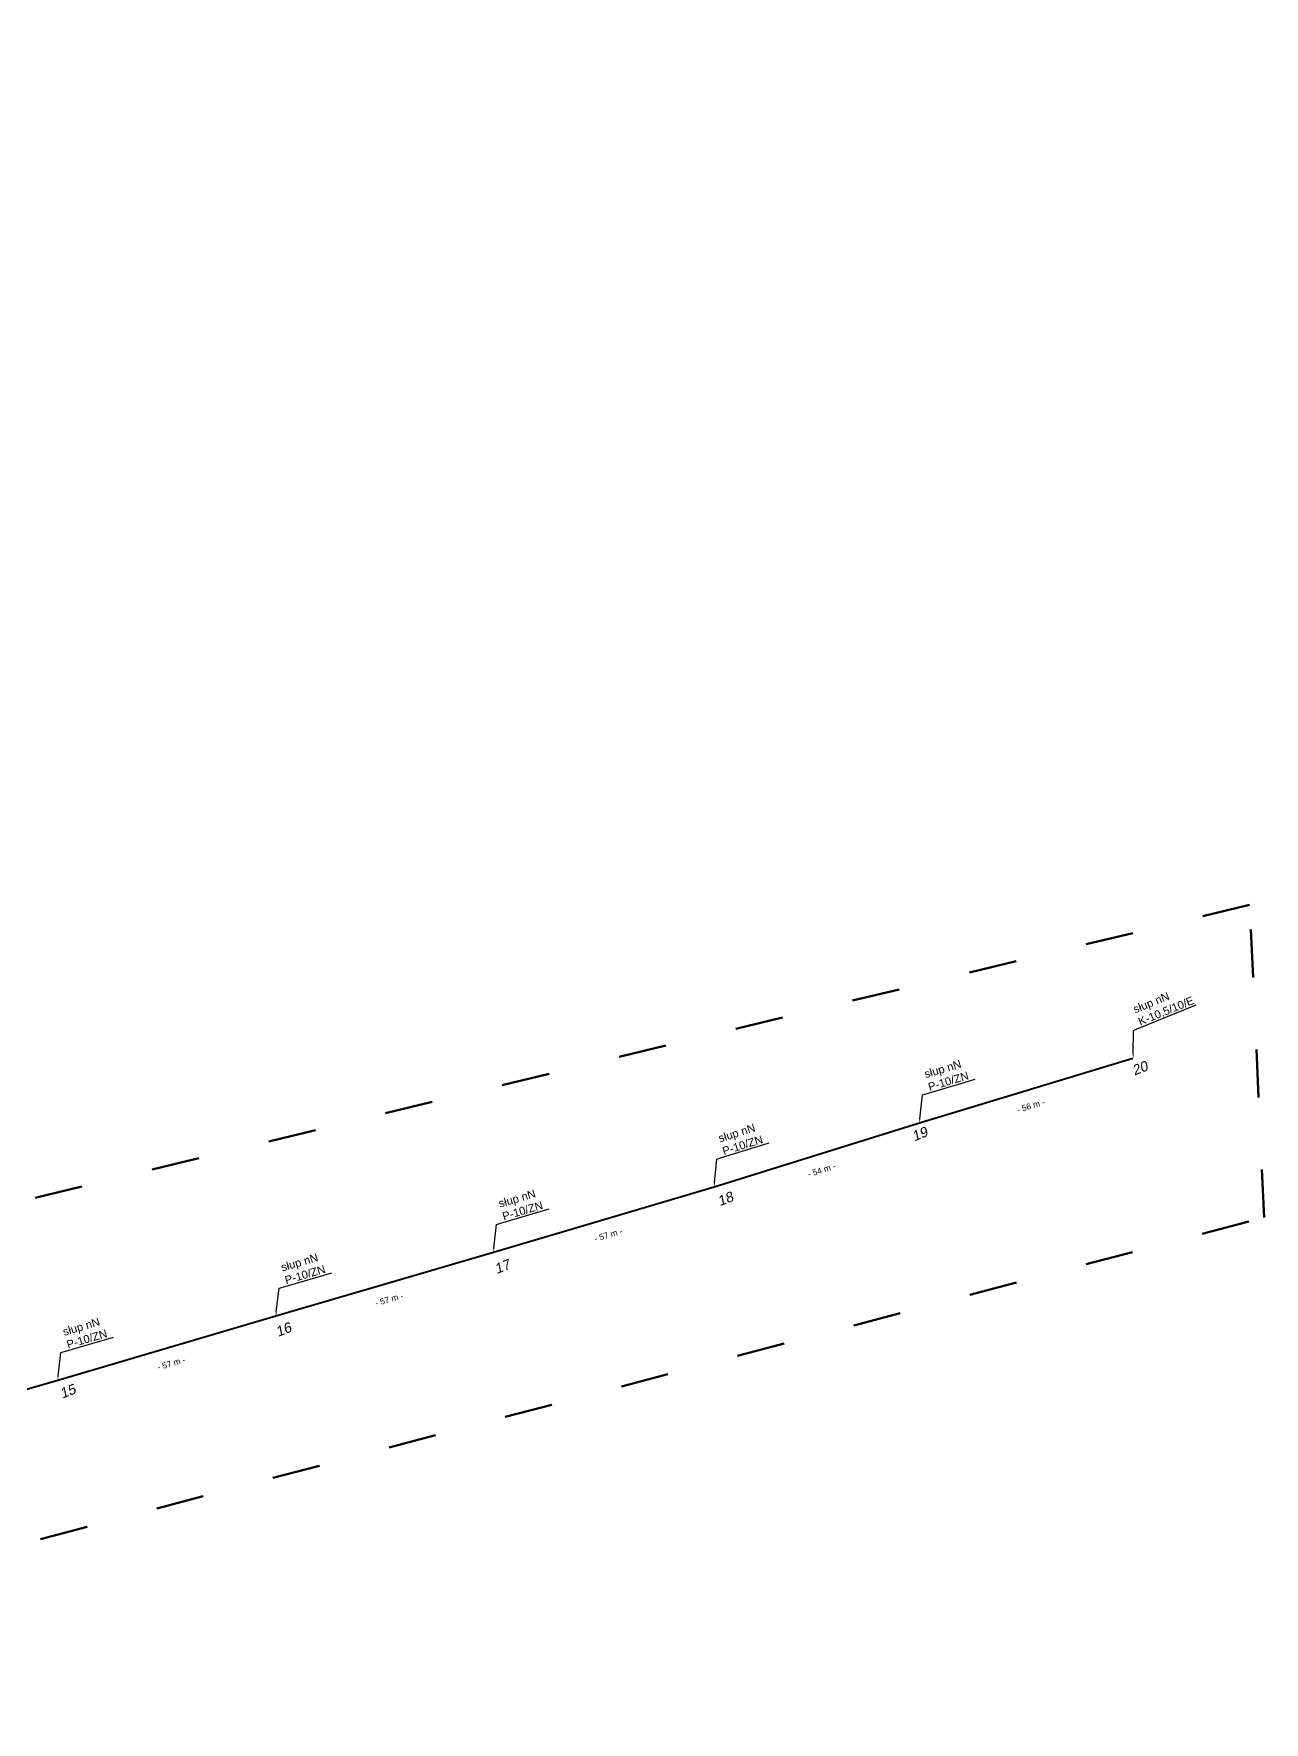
# Model space of a CAD drawing. Header units: metres. Extents: x 7540933 to 7542866, y 5787373 to 5789259.
# Drawn here: x 7542386 to 7542693.3, y 5788837 to 5789258.9 of the extents above; entities that cross this region are included whole.
import ezdxf
from ezdxf import colors
from ezdxf.entities.mleader import LeaderData, LeaderLine
from ezdxf.math import Vec2, Vec3

# ---------------------------------------------------------------- set-up
doc = ezdxf.new("R2010")
doc.units = ezdxf.units.M
doc.header["$MEASUREMENT"] = 0
doc.linetypes.add('ACAD_ISO03W100', pattern=[30, 12, -18])
for name, color, linetype, lineweight in [('!TELE', 30, 'Continuous', 40), ('!trafo', 6, 'ACAD_ISO03W100', 50), ('_numery slupow etap 4 cz. 2', 7, 'Continuous', 40)]:
    doc.layers.add(name, color=color, linetype=linetype, lineweight=lineweight)
doc.layers.add('!wymiary', color=7, linetype='Continuous')
doc.layers.add('_MM opisy', color=7, linetype='Continuous')
doc.styles.get("Standard").update_dxf_attribs({"font": 'arial.ttf'})
doc.dimstyles.new('opis linie', dxfattribs={"dimtxt": 1.5, "dimasz": 0.18, "dimexe": 0.18, "dimexo": 0.0625, "dimgap": 2.5, "dimtad": 4, "dimdec": 0, "dimzin": 0, "dimdsep": 46, "dimtxsty": 'Standard', "dimcen": 0.09, "dimse1": 1, "dimse2": 1, "dimsd1": 1, "dimsd2": 1, "dimclrt": 256, "dimadec": 0, "dimazin": 0, "dimtfac": 1, "dimtdec": 0, "dimtofl": 0, "dimtmove": 0, "dimatfit": 3, "dimfxl": 1, "dimtfill": 1, "dimtolj": 1, "dimtzin": 0, "dimarcsym": 0})

# ---------------------------------------------------------------- blocks, each defined once
blk = doc.blocks.new('*D234')
at = {"layer": '!wymiary', "insert": (7542366.15, 5788910.8), "char_height": 1.5, "attachment_point": 5, "rotation": 16.1228, "bg_fill": 3, "box_fill_scale": 1.25, "bg_fill_color": 257, "bg_fill_transparency": 0}
blk.add_mtext('\\A1;- 56 m -', dxfattribs=at)
blk = doc.blocks.new('*D235')
at = {"layer": '!wymiary', "insert": (7542420.36, 5788926.64), "char_height": 1.5, "attachment_point": 5, "rotation": 16.4476, "bg_fill": 3, "box_fill_scale": 1.25, "bg_fill_color": 257, "bg_fill_transparency": 0}
blk.add_mtext('\\A1;- 57 m -', dxfattribs=at)
blk = doc.blocks.new('*D236')
at = {"layer": '!wymiary', "insert": (7542474.78, 5788942.65), "char_height": 1.5, "attachment_point": 5, "rotation": 16.3514, "bg_fill": 3, "box_fill_scale": 1.25, "bg_fill_color": 257, "bg_fill_transparency": 0}
blk.add_mtext('\\A1;- 57 m -', dxfattribs=at)
blk = doc.blocks.new('*D237')
at = {"layer": '!wymiary', "insert": (7542529.51, 5788958.77), "char_height": 1.5, "attachment_point": 5, "rotation": 16.458, "bg_fill": 3, "box_fill_scale": 1.25, "bg_fill_color": 257, "bg_fill_transparency": 0}
blk.add_mtext('\\A1;- 57 m -', dxfattribs=at)
blk = doc.blocks.new('*D238')
at = {"layer": '!wymiary', "insert": (7542582.78, 5788974.95), "char_height": 1.5, "attachment_point": 5, "rotation": 17.369, "bg_fill": 3, "box_fill_scale": 1.25, "bg_fill_color": 257, "bg_fill_transparency": 0}
blk.add_mtext('\\A1;- 54 m -', dxfattribs=at)
blk = doc.blocks.new('*D239')
at = {"layer": '!wymiary', "insert": (7542635.04, 5788991), "char_height": 1.5, "attachment_point": 5, "rotation": 16.782, "bg_fill": 3, "box_fill_scale": 1.25, "bg_fill_color": 257, "bg_fill_transparency": 0}
blk.add_mtext('\\A1;- 56 m -', dxfattribs=at)

msp = doc.modelspace()

# ---------------------------------------------------------------- linework, layer by layer
at = {"layer": '!TELE'}
msp.add_lwpolyline([(7542181.49, 5788853.34), (7542234.06, 5788868.82), (7542260.83, 5788885.45), (7542338.08, 5788906.87), (7542391.99, 5788922.45), (7542446.47, 5788938.53), (7542500.82, 5788954.48), (7542555.93, 5788970.76), (7542607.23, 5788986.8), (7542660.54, 5789002.88)], dxfattribs=at)

# ---------------------------------------------------------------- next in the draw order: leaders
at = {"layer": '_MM opisy'}
ml = msp.add_multileader_mtext('Standard', dxfattribs=at)
ml.set_content('\\pxql;słup nN\\PK-10,5/10/E', color=256)
ml.set_leader_properties()
ml.build(insert=Vec2(0, 0))
ml.multileader.update_dxf_attribs({"has_text_frame": 1, "text_left_attachment_type": 5, "text_right_attachment_type": 5, "dogleg_length": 1, "arrow_head_size": 1})
ctx = ml.context
ctx.base_point, ctx.char_height, ctx.arrow_head_size, ctx.landing_gap_size, ctx.plane_origin, ctx.plane_x_axis, ctx.plane_y_axis = Vec3(7542661.61, 5789010.23), 2, 1, 1, Vec3(7542662.73, 5789002.24), Vec3(0.925547, 0.378633), Vec3(-0.378633, 0.925547)
ctx.left_attachment, ctx.right_attachment = 5, 5
notes = []
notes.append((ctx, [(0, (1, 1, 0), (7542660.68, 5789009.86), (0.925547, 0.378633), 1, [(0, [(7542660.6, 5789002.9), (7542660.68, 5789009.86)], 0, [])])]))
ctx.mtext.insert, ctx.mtext.text_direction, ctx.mtext.rotation, ctx.mtext.flow_direction = Vec3(7542660.35, 5789015.95), Vec3(0.925547, 0.378633), 0.388319, 5
ctx.mtext.has_bg_fill, ctx.mtext.bg_color, ctx.mtext.bg_scale_factor, ctx.mtext.bg_transparency, ctx.mtext.use_window_bg_color = 1, -1023410175, 1, 0, 1
ml = msp.add_multileader_mtext('Standard', dxfattribs=at)
ml.set_content('\\pxql;słup nN\\PP-10/ZN', color=256)
ml.set_leader_properties()
ml.build(insert=Vec2(0, 0))
ml.multileader.update_dxf_attribs({"has_text_frame": 1, "text_left_attachment_type": 5, "text_right_attachment_type": 5, "dogleg_length": 1, "arrow_head_size": 1})
ctx = ml.context
ctx.base_point, ctx.char_height, ctx.arrow_head_size, ctx.landing_gap_size, ctx.plane_origin, ctx.plane_x_axis, ctx.plane_y_axis = Vec3(7542608.93, 5788994.01), 2, 1, 1, Vec3(7542609.28, 5788985.94), Vec3(0.95741, 0.288732), Vec3(-0.288732, 0.95741)
ctx.left_attachment, ctx.right_attachment = 5, 5
notes.append((ctx, [(0, (1, 1, 0), (7542607.97, 5788993.72), (0.95741, 0.288732), 1, [(0, [(7542607.23, 5788986.8), (7542607.97, 5788993.72)], 0, [])])]))
ctx.mtext.insert, ctx.mtext.text_direction, ctx.mtext.rotation, ctx.mtext.flow_direction = Vec3(7542608.22, 5788999.82), Vec3(0.95741, 0.288732), 0.292902, 5
ctx.mtext.has_bg_fill, ctx.mtext.bg_color, ctx.mtext.bg_scale_factor, ctx.mtext.bg_transparency, ctx.mtext.use_window_bg_color = 1, -1023410175, 1, 0, 1
ml = msp.add_multileader_mtext('Standard', dxfattribs=at)
ml.set_content('\\pxql;słup nN\\PP-10/ZN', color=256)
ml.set_leader_properties()
ml.build(insert=Vec2(0, 0))
ml.multileader.update_dxf_attribs({"has_text_frame": 1, "text_left_attachment_type": 5, "text_right_attachment_type": 5, "dogleg_length": 1, "arrow_head_size": 1})
ctx = ml.context
ctx.base_point, ctx.char_height, ctx.arrow_head_size, ctx.landing_gap_size, ctx.plane_origin, ctx.plane_x_axis, ctx.plane_y_axis = Vec3(7542557.56, 5788977.98), 2, 1, 1, Vec3(7542558, 5788969.92), Vec3(0.954402, 0.298524), Vec3(-0.298524, 0.954402)
ctx.left_attachment, ctx.right_attachment = 5, 5
notes.append((ctx, [(0, (1, 1, 0), (7542556.61, 5788977.68), (0.954402, 0.298524), 1, [(0, [(7542555.93, 5788970.76), (7542556.61, 5788977.68)], 0, [])])]))
ctx.mtext.insert, ctx.mtext.text_direction, ctx.mtext.rotation, ctx.mtext.flow_direction = Vec3(7542556.79, 5788983.78), Vec3(0.954402, 0.298524), 0.303146, 5
ctx.mtext.has_bg_fill, ctx.mtext.bg_color, ctx.mtext.bg_scale_factor, ctx.mtext.bg_transparency, ctx.mtext.use_window_bg_color = 1, -1023410175, 1, 0, 1
ml = msp.add_multileader_mtext('Standard', dxfattribs=at)
ml.set_content('\\pxql;słup nN\\PP-10/ZN', color=256)
ml.set_leader_properties()
ml.build(insert=Vec2(0, 0))
ml.multileader.update_dxf_attribs({"has_text_frame": 1, "text_left_attachment_type": 5, "text_right_attachment_type": 5, "dogleg_length": 1, "arrow_head_size": 1})
ctx = ml.context
ctx.base_point, ctx.char_height, ctx.arrow_head_size, ctx.landing_gap_size, ctx.plane_origin, ctx.plane_x_axis, ctx.plane_y_axis = Vec3(7542502.56, 5788961.67), 2, 1, 1, Vec3(7542502.87, 5788953.6), Vec3(0.959028, 0.283313), Vec3(-0.283313, 0.959028)
ctx.left_attachment, ctx.right_attachment = 5, 5
notes.append((ctx, [(0, (1, 1, 0), (7542501.6, 5788961.39), (0.959028, 0.283313), 1, [(0, [(7542500.82, 5788954.48), (7542501.6, 5788961.39)], 0, [])])]))
ctx.mtext.insert, ctx.mtext.text_direction, ctx.mtext.rotation, ctx.mtext.flow_direction = Vec3(7542501.89, 5788967.49), Vec3(0.959028, 0.283313), 0.287247, 5
ctx.mtext.has_bg_fill, ctx.mtext.bg_color, ctx.mtext.bg_scale_factor, ctx.mtext.bg_transparency, ctx.mtext.use_window_bg_color = 1, -1023410175, 1, 0, 1
ml = msp.add_multileader_mtext('Standard', dxfattribs=at)
ml.set_content('\\pxql;słup nN\\PP-10/ZN', color=256)
ml.set_leader_properties()
ml.build(insert=Vec2(0, 0))
ml.multileader.update_dxf_attribs({"has_text_frame": 1, "text_left_attachment_type": 5, "text_right_attachment_type": 5, "dogleg_length": 1, "arrow_head_size": 1})
ctx = ml.context
ctx.base_point, ctx.char_height, ctx.arrow_head_size, ctx.landing_gap_size, ctx.plane_origin, ctx.plane_x_axis, ctx.plane_y_axis = Vec3(7542448.23, 5788945.72), 2, 1, 1, Vec3(7542448.52, 5788937.65), Vec3(0.959553, 0.281528), Vec3(-0.281528, 0.959553)
ctx.left_attachment, ctx.right_attachment = 5, 5
notes.append((ctx, [(0, (1, 1, 0), (7542447.27, 5788945.44), (0.959553, 0.281528), 1, [(0, [(7542446.47, 5788938.53), (7542447.27, 5788945.44)], 0, [])])]))
ctx.mtext.insert, ctx.mtext.text_direction, ctx.mtext.rotation, ctx.mtext.flow_direction = Vec3(7542447.56, 5788951.54), Vec3(0.959553, 0.281528), 0.285386, 5
ctx.mtext.has_bg_fill, ctx.mtext.bg_color, ctx.mtext.bg_scale_factor, ctx.mtext.bg_transparency, ctx.mtext.use_window_bg_color = 1, -1023410175, 1, 0, 1
ml = msp.add_multileader_mtext('Standard', dxfattribs=at)
ml.set_content('\\pxql;słup nN\\PP-10/ZN', color=256)
ml.set_leader_properties()
ml.build(insert=Vec2(0, 0))
ml.multileader.update_dxf_attribs({"has_text_frame": 1, "text_left_attachment_type": 5, "text_right_attachment_type": 5, "dogleg_length": 1, "arrow_head_size": 1})
ctx = ml.context
ctx.base_point, ctx.char_height, ctx.arrow_head_size, ctx.landing_gap_size, ctx.plane_origin, ctx.plane_x_axis, ctx.plane_y_axis = Vec3(7542393.73, 5788929.64), 2, 1, 1, Vec3(7542394.04, 5788921.57), Vec3(0.959079, 0.283138), Vec3(-0.283138, 0.959079)
ctx.left_attachment, ctx.right_attachment = 5, 5
notes.append((ctx, [(0, (1, 1, 0), (7542392.77, 5788929.36), (0.959079, 0.283138), 1, [(0, [(7542391.99, 5788922.45), (7542392.77, 5788929.36)], 0, [])])]))
ctx.mtext.insert, ctx.mtext.text_direction, ctx.mtext.rotation, ctx.mtext.flow_direction = Vec3(7542393.06, 5788935.45), Vec3(0.959079, 0.283138), 0.287065, 5
ctx.mtext.has_bg_fill, ctx.mtext.bg_color, ctx.mtext.bg_scale_factor, ctx.mtext.bg_transparency, ctx.mtext.use_window_bg_color = 1, -1023410175, 1, 0, 1
for ctx, leaders in notes:
    for number, flags, end, landing, length, lines in leaders:
        leader = LeaderData()
        leader.index, (leader.has_last_leader_line, leader.has_dogleg_vector, leader.attachment_direction) = number, flags
        leader.last_leader_point, leader.dogleg_vector, leader.dogleg_length = Vec3(end), Vec3(landing), length
        for number, points, colour, breaks in lines:
            line = LeaderLine()
            line.index, line.vertices, line.color, line.breaks = number, Vec3.list(points), colors.encode_raw_color(colour), breaks
            leader.lines.append(line)
        ctx.leaders.append(leader)

# ---------------------------------------------------------------- next in the draw order: linework, layer by layer
at = {"layer": '!trafo', "color": 3}
msp.add_lwpolyline([(7542145.92, 5788845.73), (7542213.64, 5788836.99), (7542693.34, 5788963.12), (7542689.69, 5789041.22), (7542229.9, 5788930.31), (7542281.97, 5789102.67), (7541662.31, 5789258.89), (7541646.17, 5789191.19), (7542205.94, 5789057.89)], close=True, dxfattribs=at)

# ---------------------------------------------------------------- next in the draw order: dimensions: what is measured, and where the dimension line sits
at = {"layer": '!wymiary'}
dim = msp.add_aligned_dim(p1=(7542338.08, 5788906.87), p2=(7542391.99, 5788922.45), distance=-0.75, dimstyle='opis linie', override={"dimpost": '- <> m -'}, dxfattribs=at)
dim.commit()
dim.dimension.update_dxf_attribs({"geometry": '*D234', "text_midpoint": (7542366.15, 5788910.8)})

# ---------------------------------------------------------------- next in the draw order: dimensions: what is measured, and where the dimension line sits
dim = msp.add_aligned_dim(p1=(7542391.99, 5788922.45), p2=(7542446.47, 5788938.53), distance=-0.75, dimstyle='opis linie', override={"dimpost": '- <> m -'}, dxfattribs=at)
dim.commit()
dim.dimension.update_dxf_attribs({"geometry": '*D235', "text_midpoint": (7542420.36, 5788926.64)})

# ---------------------------------------------------------------- next in the draw order: texts
at = {"layer": '_numery slupow etap 4 cz. 2', "oblique": 10}
msp.add_text('15', height=2.5, rotation=21.5294, dxfattribs=at).set_placement((7542393.15, 5788917.83))

# ---------------------------------------------------------------- next in the draw order: dimensions: what is measured, and where the dimension line sits
at = {"layer": '!wymiary'}
dim = msp.add_aligned_dim(p1=(7542446.47, 5788938.53), p2=(7542500.82, 5788954.48), distance=-0.75, dimstyle='opis linie', override={"dimpost": '- <> m -'}, dxfattribs=at)
dim.commit()
dim.dimension.update_dxf_attribs({"geometry": '*D236', "text_midpoint": (7542474.78, 5788942.65)})

# ---------------------------------------------------------------- next in the draw order: texts
at = {"layer": '_numery slupow etap 4 cz. 2', "oblique": 10}
msp.add_text('16', height=2.5, rotation=21.5294, dxfattribs=at).set_placement((7542447.02, 5788933.25))

# ---------------------------------------------------------------- next in the draw order: dimensions: what is measured, and where the dimension line sits
at = {"layer": '!wymiary'}
dim = msp.add_aligned_dim(p1=(7542500.82, 5788954.48), p2=(7542555.93, 5788970.76), distance=-0.75, dimstyle='opis linie', override={"dimpost": '- <> m -'}, dxfattribs=at)
dim.commit()
dim.dimension.update_dxf_attribs({"geometry": '*D237', "text_midpoint": (7542529.51, 5788958.77)})

# ---------------------------------------------------------------- next in the draw order: texts
at = {"layer": '_numery slupow etap 4 cz. 2', "oblique": 10}
msp.add_text('17', height=2.5, rotation=21.5294, dxfattribs=at).set_placement((7542501.68, 5788948.98))

# ---------------------------------------------------------------- next in the draw order: dimensions: what is measured, and where the dimension line sits
at = {"layer": '!wymiary'}
dim = msp.add_aligned_dim(p1=(7542555.93, 5788970.76), p2=(7542607.23, 5788986.8), distance=-0.75, dimstyle='opis linie', override={"dimpost": '- <> m -'}, dxfattribs=at)
dim.commit()
dim.dimension.update_dxf_attribs({"geometry": '*D238', "text_midpoint": (7542582.78, 5788974.95)})

# ---------------------------------------------------------------- next in the draw order: texts
at = {"layer": '_numery slupow etap 4 cz. 2', "oblique": 10}
msp.add_text('18', height=2.5, rotation=21.5294, dxfattribs=at).set_placement((7542557.38, 5788965.9))

# ---------------------------------------------------------------- next in the draw order: dimensions: what is measured, and where the dimension line sits
at = {"layer": '!wymiary'}
dim = msp.add_aligned_dim(p1=(7542607.23, 5788986.8), p2=(7542660.54, 5789002.88), distance=-0.75, dimstyle='opis linie', override={"dimpost": '- <> m -'}, dxfattribs=at)
dim.commit()
dim.dimension.update_dxf_attribs({"geometry": '*D239', "text_midpoint": (7542635.04, 5788991)})

# ---------------------------------------------------------------- next in the draw order: texts
at = {"layer": '_numery slupow etap 4 cz. 2', "oblique": 10}
for s, p in [('20', (7542660.91, 5788998.56)), ('19', (7542605.93, 5788982.11))]:
    msp.add_text(s, height=2.5, rotation=21.5294, dxfattribs=at).set_placement(p)

doc.saveas('drawing.dxf')
